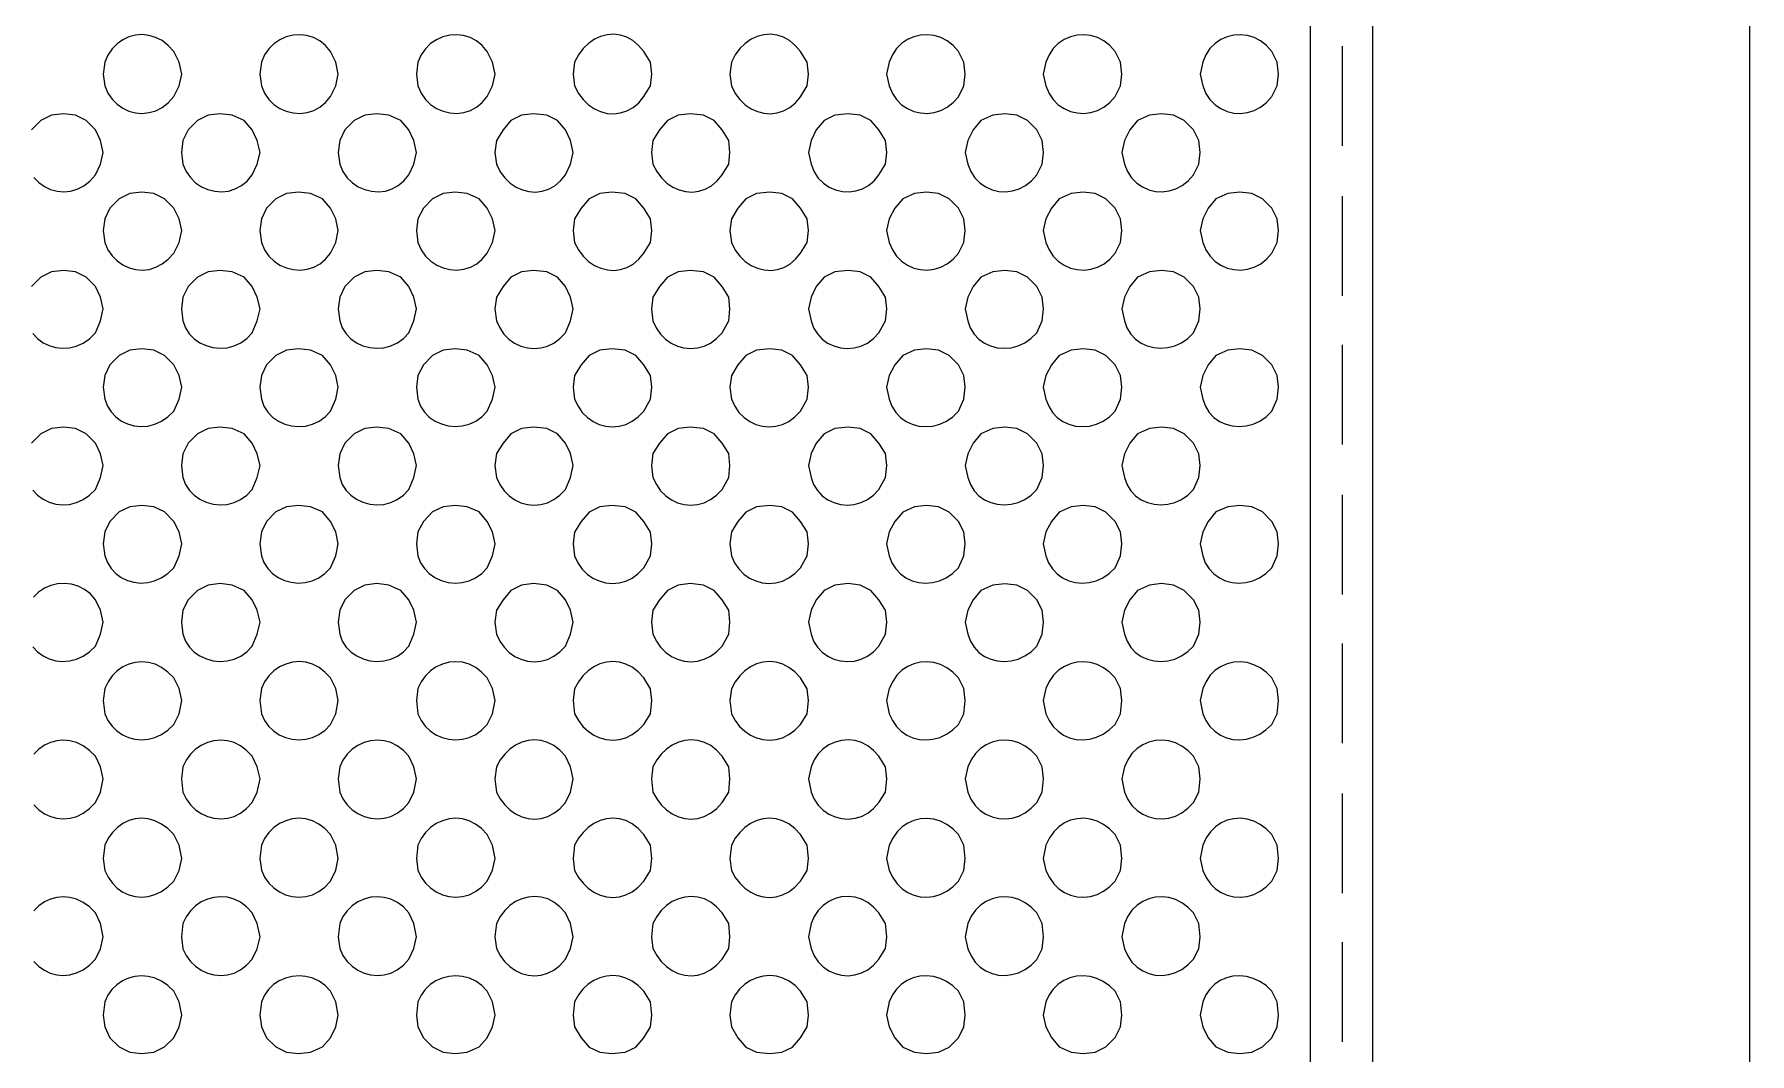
# Model space of a CAD drawing. Extents: x 0 to 248, y -13 to 228.
# Drawn here: x 105.48 to 138.75, y 89.84 to 109.62 of the extents above; entities that cross this region are included whole.
import ezdxf

# ---------------------------------------------------------------- set-up
doc = ezdxf.new("R2010")
doc.units = 0
doc.layers.add('GEOMETRY', color=7, linetype='Continuous')

msp = doc.modelspace()

# ---------------------------------------------------------------- linework, layer by layer
at = {"layer": 'GEOMETRY', "lineweight": 13}
for points in [[(138.747, 18.347), (138.747, 126.021)], [(131.433, 118.732), (131.433, 25.662)], [(130.223, 117.523), (130.223, 26.873)], [(130.841, 109.384), (130.841, 107.454)], [(105.465, 106.837), (105.562, 106.739), (105.672, 106.661), (105.791, 106.604), (105.917, 106.57), (106.048, 106.56), (106.179, 106.573), (106.309, 106.612), (106.434, 106.676), (106.552, 106.768), (106.659, 106.886), (106.762, 107.093), (106.814, 107.325), (106.814, 107.325), (106.762, 107.555), (106.659, 107.762), (106.478, 107.942), (106.273, 108.046), (106.041, 108.071), (105.808, 108.046), (105.603, 107.942), (105.422, 107.762)], [(130.841, 106.474), (130.841, 104.544)], [(105.446, 103.807), (105.537, 103.71), (105.644, 103.632), (105.761, 103.575), (105.888, 103.538), (106.02, 103.524), (106.155, 103.533), (106.29, 103.566), (106.421, 103.625), (106.545, 103.709), (106.659, 103.821), (106.762, 104.054), (106.814, 104.286), (106.814, 104.286), (106.762, 104.516), (106.659, 104.723), (106.478, 104.903), (106.273, 105.007), (106.041, 105.032), (105.808, 105.007), (105.603, 104.903), (105.422, 104.723)], [(130.841, 103.591), (130.841, 101.659)], [(105.447, 100.768), (105.539, 100.671), (105.646, 100.593), (105.764, 100.536), (105.891, 100.5), (106.023, 100.486), (106.158, 100.495), (106.292, 100.529), (106.422, 100.587), (106.546, 100.672), (106.659, 100.784), (106.762, 101.015), (106.814, 101.247), (106.814, 101.247), (106.762, 101.477), (106.659, 101.684), (106.478, 101.866), (106.273, 101.968), (106.041, 101.993), (105.808, 101.968), (105.603, 101.866), (105.422, 101.684)], [(130.841, 100.681), (130.841, 98.749)], [(105.447, 97.729), (105.539, 97.632), (105.646, 97.554), (105.764, 97.497), (105.891, 97.461), (106.023, 97.447), (106.158, 97.456), (106.292, 97.49), (106.422, 97.548), (106.546, 97.633), (106.659, 97.745), (106.762, 97.976), (106.814, 98.208), (106.814, 98.208), (106.762, 98.44), (106.659, 98.645), (106.563, 98.758), (106.451, 98.845), (106.328, 98.907), (106.197, 98.945), (106.062, 98.96), (105.927, 98.952), (105.795, 98.92), (105.671, 98.867), (105.558, 98.792), (105.459, 98.695)], [(130.841, 97.796), (130.841, 95.864)], [(105.468, 94.664), (105.564, 94.568), (105.671, 94.492), (105.787, 94.437), (105.911, 94.403), (106.038, 94.392), (106.168, 94.405), (106.297, 94.441), (106.424, 94.504), (106.545, 94.592), (106.659, 94.707), (106.762, 94.911), (106.814, 95.169), (106.814, 95.169), (106.762, 95.401), (106.659, 95.606), (106.544, 95.722), (106.421, 95.81), (106.295, 95.872), (106.166, 95.908), (106.036, 95.92), (105.909, 95.909), (105.787, 95.875), (105.671, 95.82), (105.565, 95.744), (105.469, 95.648)], [(130.841, 94.886), (130.841, 92.954)], [(105.468, 91.626), (105.564, 91.53), (105.67, 91.454), (105.786, 91.399), (105.909, 91.365), (106.036, 91.353), (106.165, 91.366), (106.294, 91.402), (106.421, 91.464), (106.544, 91.552), (106.659, 91.668), (106.762, 91.873), (106.814, 92.105), (106.814, 92.105), (106.762, 92.363), (106.659, 92.568), (106.544, 92.683), (106.421, 92.771), (106.295, 92.833), (106.166, 92.869), (106.036, 92.882), (105.909, 92.87), (105.787, 92.836), (105.671, 92.781), (105.565, 92.705), (105.469, 92.609)], [(130.841, 92.001), (130.841, 90.069)]]:
    msp.add_lwpolyline(points, dxfattribs=at)
for points in [[(108.334, 108.843), (108.282, 109.075), (108.179, 109.282), (108.072, 109.401), (107.954, 109.492), (107.829, 109.556), (107.699, 109.595), (107.568, 109.609), (107.438, 109.598), (107.311, 109.564), (107.192, 109.508), (107.082, 109.43), (106.985, 109.331), (106.903, 109.213), (106.84, 109.075), (106.814, 108.843), (106.84, 108.613), (106.903, 108.475), (106.984, 108.357), (107.081, 108.258), (107.192, 108.18), (107.311, 108.124), (107.438, 108.091), (107.569, 108.081), (107.701, 108.095), (107.831, 108.133), (107.956, 108.197), (108.073, 108.288), (108.179, 108.406), (108.282, 108.613), (108.334, 108.843)], [(111.372, 108.843), (111.321, 109.075), (111.218, 109.282), (111.123, 109.399), (111.014, 109.489), (110.892, 109.554), (110.762, 109.593), (110.629, 109.608), (110.494, 109.599), (110.362, 109.566), (110.238, 109.511), (110.123, 109.433), (110.023, 109.335), (109.94, 109.215), (109.879, 109.075), (109.852, 108.843), (109.879, 108.613), (109.94, 108.473), (110.022, 108.353), (110.123, 108.255), (110.238, 108.178), (110.363, 108.123), (110.495, 108.09), (110.63, 108.081), (110.765, 108.096), (110.894, 108.135), (111.015, 108.2), (111.125, 108.29), (111.218, 108.406), (111.321, 108.613), (111.372, 108.843)], [(114.411, 108.845), (114.36, 109.075), (114.257, 109.282), (114.162, 109.399), (114.052, 109.49), (113.931, 109.554), (113.801, 109.594), (113.668, 109.608), (113.533, 109.599), (113.402, 109.567), (113.277, 109.511), (113.162, 109.434), (113.062, 109.335), (112.979, 109.215), (112.917, 109.075), (112.891, 108.845), (112.917, 108.613), (112.979, 108.473), (113.062, 108.353), (113.163, 108.254), (113.278, 108.177), (113.403, 108.122), (113.535, 108.09), (113.67, 108.081), (113.804, 108.096), (113.933, 108.135), (114.054, 108.2), (114.163, 108.29), (114.257, 108.406), (114.36, 108.613), (114.411, 108.845)], [(117.45, 108.845), (117.425, 109.075), (117.296, 109.282), (117.197, 109.401), (117.087, 109.493), (116.969, 109.559), (116.844, 109.599), (116.715, 109.615), (116.587, 109.606), (116.46, 109.573), (116.338, 109.518), (116.224, 109.439), (116.121, 109.339), (116.03, 109.218), (115.956, 109.075), (115.93, 108.845), (115.956, 108.613), (116.03, 108.47), (116.12, 108.348), (116.224, 108.248), (116.338, 108.17), (116.46, 108.115), (116.587, 108.082), (116.716, 108.074), (116.844, 108.09), (116.97, 108.13), (117.088, 108.196), (117.198, 108.288), (117.296, 108.406), (117.425, 108.613), (117.45, 108.845)], [(120.489, 108.842), (120.463, 109.075), (120.335, 109.282), (120.236, 109.401), (120.126, 109.492), (120.008, 109.558), (119.883, 109.599), (119.754, 109.615), (119.626, 109.606), (119.499, 109.574), (119.377, 109.518), (119.263, 109.44), (119.16, 109.339), (119.069, 109.218), (118.995, 109.075), (118.968, 108.842), (118.995, 108.613), (119.069, 108.47), (119.159, 108.348), (119.263, 108.248), (119.377, 108.17), (119.5, 108.115), (119.627, 108.083), (119.756, 108.074), (119.884, 108.09), (120.009, 108.13), (120.128, 108.196), (120.237, 108.287), (120.335, 108.405), (120.463, 108.613), (120.489, 108.842)], [(123.528, 108.842), (123.502, 109.075), (123.399, 109.282), (123.298, 109.397), (123.183, 109.487), (123.059, 109.552), (122.928, 109.592), (122.795, 109.608), (122.662, 109.6), (122.533, 109.569), (122.41, 109.515), (122.298, 109.438), (122.2, 109.339), (122.119, 109.218), (122.059, 109.075), (122.007, 108.842), (122.059, 108.613), (122.119, 108.47), (122.199, 108.349), (122.297, 108.25), (122.41, 108.174), (122.532, 108.12), (122.662, 108.089), (122.795, 108.081), (122.929, 108.097), (123.06, 108.137), (123.184, 108.201), (123.298, 108.291), (123.399, 108.405), (123.502, 108.613), (123.528, 108.842)], [(126.566, 108.843), (126.541, 109.075), (126.437, 109.282), (126.336, 109.397), (126.221, 109.487), (126.097, 109.552), (125.967, 109.592), (125.833, 109.608), (125.7, 109.6), (125.571, 109.569), (125.449, 109.515), (125.337, 109.438), (125.239, 109.339), (125.158, 109.218), (125.098, 109.075), (125.046, 108.843), (125.098, 108.613), (125.158, 108.47), (125.238, 108.349), (125.336, 108.25), (125.448, 108.174), (125.571, 108.12), (125.7, 108.089), (125.834, 108.081), (125.968, 108.097), (126.098, 108.137), (126.222, 108.202), (126.336, 108.291), (126.437, 108.406), (126.541, 108.613), (126.566, 108.843)], [(129.605, 108.843), (129.58, 109.075), (129.476, 109.282), (129.374, 109.397), (129.26, 109.486), (129.135, 109.551), (129.005, 109.591), (128.872, 109.607), (128.739, 109.6), (128.61, 109.569), (128.488, 109.515), (128.376, 109.438), (128.278, 109.339), (128.198, 109.218), (128.137, 109.075), (128.085, 108.843), (128.137, 108.613), (128.197, 108.47), (128.278, 108.349), (128.376, 108.25), (128.487, 108.173), (128.61, 108.119), (128.739, 108.088), (128.872, 108.081), (129.006, 108.097), (129.136, 108.138), (129.261, 108.202), (129.375, 108.292), (129.476, 108.406), (129.58, 108.613), (129.605, 108.843)], [(109.853, 107.325), (109.801, 107.555), (109.699, 107.762), (109.543, 107.942), (109.312, 108.046), (109.08, 108.071), (108.848, 108.046), (108.642, 107.942), (108.461, 107.762), (108.359, 107.555), (108.333, 107.325), (108.359, 107.093), (108.42, 106.954), (108.503, 106.834), (108.603, 106.735), (108.718, 106.658), (108.843, 106.603), (108.974, 106.57), (109.109, 106.561), (109.243, 106.575), (109.373, 106.614), (109.495, 106.679), (109.605, 106.769), (109.699, 106.886), (109.801, 107.093), (109.853, 107.325)], [(112.891, 107.325), (112.839, 107.555), (112.738, 107.762), (112.582, 107.942), (112.35, 108.046), (112.119, 108.071), (111.886, 108.046), (111.681, 107.942), (111.5, 107.762), (111.398, 107.555), (111.371, 107.325), (111.398, 107.093), (111.46, 106.953), (111.544, 106.833), (111.645, 106.734), (111.76, 106.656), (111.885, 106.601), (112.017, 106.569), (112.151, 106.56), (112.285, 106.575), (112.414, 106.615), (112.535, 106.68), (112.645, 106.771), (112.738, 106.888), (112.839, 107.093), (112.891, 107.325)], [(115.93, 107.325), (115.878, 107.555), (115.776, 107.762), (115.621, 107.942), (115.415, 108.046), (115.158, 108.071), (114.925, 108.046), (114.72, 107.942), (114.566, 107.762), (114.437, 107.555), (114.41, 107.325), (114.437, 107.093), (114.512, 106.95), (114.603, 106.829), (114.707, 106.728), (114.821, 106.65), (114.943, 106.595), (115.07, 106.563), (115.198, 106.554), (115.326, 106.57), (115.451, 106.611), (115.569, 106.677), (115.679, 106.77), (115.776, 106.888), (115.878, 107.093), (115.93, 107.325)], [(118.968, 107.325), (118.944, 107.557), (118.815, 107.762), (118.659, 107.942), (118.453, 108.046), (118.197, 108.071), (117.964, 108.046), (117.758, 107.942), (117.603, 107.762), (117.475, 107.557), (117.449, 107.325), (117.475, 107.093), (117.55, 106.951), (117.641, 106.829), (117.745, 106.729), (117.859, 106.65), (117.981, 106.595), (118.108, 106.563), (118.237, 106.555), (118.365, 106.571), (118.49, 106.611), (118.608, 106.678), (118.718, 106.77), (118.815, 106.888), (118.944, 107.093), (118.968, 107.325)], [(122.008, 107.325), (121.984, 107.557), (121.854, 107.762), (121.7, 107.942), (121.493, 108.046), (121.261, 108.071), (121.004, 108.046), (120.798, 107.942), (120.643, 107.762), (120.54, 107.557), (120.489, 107.325), (120.54, 107.093), (120.6, 106.949), (120.682, 106.827), (120.782, 106.727), (120.895, 106.65), (121.018, 106.596), (121.148, 106.566), (121.281, 106.559), (121.412, 106.576), (121.539, 106.617), (121.657, 106.683), (121.763, 106.773), (121.854, 106.888), (121.984, 107.093), (122.008, 107.325)], [(125.047, 107.325), (125.023, 107.555), (124.918, 107.762), (124.738, 107.942), (124.532, 108.046), (124.3, 108.071), (124.068, 108.046), (123.837, 107.942), (123.683, 107.762), (123.579, 107.555), (123.528, 107.325), (123.579, 107.093), (123.639, 106.951), (123.72, 106.829), (123.818, 106.73), (123.93, 106.653), (124.052, 106.599), (124.181, 106.568), (124.314, 106.56), (124.447, 106.577), (124.577, 106.617), (124.702, 106.682), (124.816, 106.771), (124.918, 106.886), (125.023, 107.093), (125.047, 107.325)], [(128.086, 107.325), (128.06, 107.555), (127.957, 107.762), (127.777, 107.942), (127.571, 108.046), (127.339, 108.071), (127.107, 108.046), (126.875, 107.942), (126.722, 107.762), (126.618, 107.555), (126.566, 107.325), (126.618, 107.093), (126.678, 106.951), (126.759, 106.829), (126.857, 106.73), (126.969, 106.654), (127.091, 106.599), (127.22, 106.568), (127.353, 106.561), (127.486, 106.577), (127.617, 106.617), (127.741, 106.682), (127.855, 106.772), (127.957, 106.886), (128.06, 107.093), (128.086, 107.325)], [(108.334, 105.806), (108.282, 106.038), (108.179, 106.243), (107.999, 106.423), (107.792, 106.527), (107.561, 106.552), (107.329, 106.527), (107.123, 106.423), (106.943, 106.243), (106.84, 106.038), (106.814, 105.806), (106.84, 105.574), (106.903, 105.435), (106.986, 105.316), (107.084, 105.218), (107.194, 105.14), (107.314, 105.084), (107.441, 105.051), (107.572, 105.041), (107.703, 105.055), (107.833, 105.095), (107.957, 105.159), (108.073, 105.25), (108.179, 105.369), (108.282, 105.574), (108.334, 105.806)], [(111.372, 105.806), (111.321, 106.038), (111.218, 106.243), (111.062, 106.423), (110.832, 106.527), (110.6, 106.552), (110.368, 106.527), (110.162, 106.423), (109.982, 106.243), (109.879, 106.038), (109.852, 105.806), (109.879, 105.574), (109.941, 105.433), (110.024, 105.313), (110.125, 105.214), (110.24, 105.137), (110.366, 105.082), (110.498, 105.05), (110.633, 105.042), (110.767, 105.057), (110.896, 105.097), (111.017, 105.162), (111.125, 105.252), (111.218, 105.369), (111.321, 105.574), (111.372, 105.806)], [(114.411, 105.806), (114.36, 106.038), (114.257, 106.243), (114.101, 106.422), (113.87, 106.527), (113.639, 106.554), (113.407, 106.527), (113.201, 106.422), (113.021, 106.243), (112.917, 106.038), (112.891, 105.806), (112.917, 105.574), (112.979, 105.433), (113.063, 105.313), (113.164, 105.214), (113.28, 105.137), (113.405, 105.083), (113.537, 105.051), (113.672, 105.042), (113.806, 105.057), (113.935, 105.097), (114.056, 105.162), (114.164, 105.252), (114.257, 105.369), (114.36, 105.574), (114.411, 105.806)], [(117.45, 105.806), (117.425, 106.038), (117.296, 106.243), (117.14, 106.422), (116.934, 106.527), (116.678, 106.554), (116.446, 106.527), (116.24, 106.422), (116.085, 106.243), (115.956, 106.038), (115.93, 105.806), (115.956, 105.574), (116.031, 105.431), (116.122, 105.309), (116.226, 105.208), (116.34, 105.13), (116.463, 105.075), (116.59, 105.043), (116.718, 105.035), (116.847, 105.051), (116.971, 105.092), (117.09, 105.158), (117.199, 105.25), (117.296, 105.369), (117.425, 105.574), (117.45, 105.806)], [(120.489, 105.806), (120.463, 106.036), (120.335, 106.243), (120.179, 106.422), (119.973, 106.527), (119.743, 106.551), (119.485, 106.527), (119.279, 106.422), (119.124, 106.243), (118.995, 106.036), (118.968, 105.806), (118.995, 105.574), (119.07, 105.43), (119.161, 105.308), (119.265, 105.208), (119.38, 105.13), (119.502, 105.075), (119.629, 105.043), (119.758, 105.035), (119.887, 105.051), (120.011, 105.092), (120.129, 105.158), (120.238, 105.25), (120.335, 105.369), (120.463, 105.574), (120.489, 105.806)], [(123.528, 105.806), (123.502, 106.036), (123.399, 106.243), (123.218, 106.422), (123.012, 106.527), (122.781, 106.551), (122.549, 106.527), (122.318, 106.422), (122.163, 106.243), (122.059, 106.036), (122.007, 105.806), (122.059, 105.574), (122.119, 105.431), (122.2, 105.31), (122.298, 105.211), (122.411, 105.134), (122.533, 105.08), (122.663, 105.049), (122.796, 105.042), (122.93, 105.058), (123.061, 105.098), (123.184, 105.163), (123.298, 105.253), (123.399, 105.369), (123.502, 105.574), (123.528, 105.806)], [(126.566, 105.806), (126.541, 106.036), (126.437, 106.243), (126.257, 106.423), (126.051, 106.527), (125.82, 106.552), (125.587, 106.527), (125.356, 106.423), (125.202, 106.243), (125.098, 106.036), (125.046, 105.806), (125.098, 105.574), (125.158, 105.432), (125.239, 105.311), (125.337, 105.212), (125.449, 105.135), (125.572, 105.081), (125.702, 105.05), (125.836, 105.042), (125.969, 105.058), (126.1, 105.098), (126.224, 105.163), (126.337, 105.253), (126.437, 105.369), (126.541, 105.574), (126.566, 105.806)], [(129.605, 105.806), (129.58, 106.038), (129.476, 106.243), (129.295, 106.423), (129.089, 106.527), (128.859, 106.552), (128.626, 106.527), (128.394, 106.423), (128.241, 106.243), (128.137, 106.038), (128.085, 105.806), (128.137, 105.574), (128.198, 105.431), (128.279, 105.31), (128.377, 105.21), (128.489, 105.134), (128.612, 105.08), (128.741, 105.049), (128.874, 105.041), (129.008, 105.058), (129.138, 105.098), (129.262, 105.164), (129.376, 105.254), (129.476, 105.369), (129.58, 105.574), (129.605, 105.806)], [(109.853, 104.286), (109.801, 104.516), (109.699, 104.723), (109.543, 104.903), (109.312, 105.007), (109.08, 105.032), (108.848, 105.007), (108.642, 104.903), (108.461, 104.723), (108.359, 104.516), (108.333, 104.286), (108.359, 104.054), (108.409, 103.922), (108.482, 103.806), (108.576, 103.709), (108.687, 103.632), (108.81, 103.575), (108.941, 103.539), (109.078, 103.525), (109.216, 103.534), (109.351, 103.568), (109.479, 103.626), (109.596, 103.71), (109.699, 103.821), (109.801, 104.054), (109.853, 104.286)], [(112.891, 104.286), (112.839, 104.516), (112.738, 104.723), (112.582, 104.903), (112.35, 105.007), (112.119, 105.032), (111.886, 105.007), (111.681, 104.903), (111.5, 104.723), (111.398, 104.516), (111.371, 104.286), (111.398, 104.054), (111.448, 103.921), (111.522, 103.806), (111.616, 103.709), (111.726, 103.632), (111.849, 103.574), (111.981, 103.539), (112.117, 103.525), (112.255, 103.534), (112.389, 103.568), (112.518, 103.626), (112.635, 103.71), (112.738, 103.821), (112.839, 104.054), (112.891, 104.286)], [(115.93, 104.286), (115.878, 104.516), (115.776, 104.723), (115.621, 104.903), (115.415, 105.007), (115.158, 105.032), (114.925, 105.007), (114.72, 104.903), (114.566, 104.723), (114.437, 104.516), (114.41, 104.286), (114.437, 104.054), (114.502, 103.917), (114.584, 103.799), (114.682, 103.701), (114.792, 103.623), (114.912, 103.566), (115.039, 103.531), (115.169, 103.519), (115.3, 103.53), (115.43, 103.565), (115.554, 103.625), (115.67, 103.71), (115.776, 103.821), (115.878, 104.054), (115.93, 104.286)], [(118.968, 104.286), (118.944, 104.516), (118.815, 104.723), (118.659, 104.903), (118.453, 105.007), (118.197, 105.032), (117.964, 105.007), (117.758, 104.903), (117.603, 104.723), (117.475, 104.516), (117.449, 104.286), (117.475, 104.054), (117.54, 103.918), (117.623, 103.8), (117.72, 103.701), (117.83, 103.623), (117.949, 103.566), (118.075, 103.531), (118.205, 103.519), (118.336, 103.53), (118.466, 103.565), (118.59, 103.624), (118.708, 103.71), (118.815, 103.821), (118.944, 104.054), (118.968, 104.286)], [(122.008, 104.286), (121.984, 104.516), (121.854, 104.723), (121.7, 104.903), (121.493, 105.007), (121.261, 105.032), (121.004, 105.007), (120.798, 104.903), (120.643, 104.723), (120.54, 104.516), (120.489, 104.286), (120.54, 104.054), (120.59, 103.918), (120.663, 103.801), (120.755, 103.703), (120.862, 103.625), (120.982, 103.568), (121.11, 103.533), (121.243, 103.521), (121.377, 103.531), (121.509, 103.566), (121.635, 103.625), (121.751, 103.71), (121.854, 103.821), (121.984, 104.054), (122.008, 104.286)], [(125.047, 104.286), (125.023, 104.516), (124.918, 104.722), (124.738, 104.903), (124.532, 105.007), (124.3, 105.032), (124.068, 105.007), (123.837, 104.903), (123.683, 104.722), (123.579, 104.516), (123.528, 104.286), (123.579, 104.054), (123.63, 103.917), (123.704, 103.799), (123.796, 103.701), (123.904, 103.624), (124.023, 103.569), (124.151, 103.535), (124.285, 103.524), (124.42, 103.535), (124.555, 103.57), (124.685, 103.629), (124.807, 103.713), (124.918, 103.821), (125.023, 104.054), (125.047, 104.286)], [(128.086, 104.286), (128.06, 104.516), (127.957, 104.723), (127.777, 104.903), (127.571, 105.007), (127.339, 105.032), (127.107, 105.007), (126.875, 104.903), (126.722, 104.723), (126.618, 104.516), (126.566, 104.286), (126.618, 104.054), (126.669, 103.917), (126.742, 103.799), (126.835, 103.702), (126.942, 103.625), (127.062, 103.569), (127.19, 103.536), (127.324, 103.525), (127.46, 103.536), (127.594, 103.571), (127.724, 103.63), (127.846, 103.713), (127.957, 103.821), (128.06, 104.054), (128.086, 104.286)], [(108.334, 102.767), (108.282, 102.998), (108.179, 103.204), (107.999, 103.384), (107.792, 103.488), (107.561, 103.513), (107.329, 103.488), (107.123, 103.384), (106.943, 103.204), (106.84, 102.998), (106.814, 102.767), (106.84, 102.535), (106.893, 102.402), (106.967, 102.287), (107.059, 102.19), (107.166, 102.112), (107.284, 102.055), (107.411, 102.019), (107.543, 102.006), (107.678, 102.015), (107.812, 102.049), (107.942, 102.107), (108.066, 102.192), (108.179, 102.304), (108.282, 102.535), (108.334, 102.767)], [(111.372, 102.767), (111.321, 102.998), (111.218, 103.204), (111.062, 103.384), (110.832, 103.488), (110.6, 103.513), (110.368, 103.488), (110.162, 103.384), (109.982, 103.204), (109.879, 102.998), (109.852, 102.767), (109.879, 102.535), (109.929, 102.401), (110.003, 102.285), (110.098, 102.188), (110.209, 102.111), (110.332, 102.054), (110.464, 102.019), (110.6, 102.005), (110.737, 102.015), (110.872, 102.049), (110.999, 102.108), (111.116, 102.193), (111.218, 102.304), (111.321, 102.535), (111.372, 102.767)], [(114.411, 102.767), (114.36, 102.998), (114.257, 103.204), (114.101, 103.384), (113.87, 103.488), (113.639, 103.513), (113.407, 103.488), (113.201, 103.384), (113.021, 103.204), (112.917, 102.998), (112.891, 102.767), (112.917, 102.535), (112.967, 102.401), (113.042, 102.286), (113.137, 102.189), (113.248, 102.112), (113.371, 102.055), (113.503, 102.02), (113.639, 102.007), (113.777, 102.016), (113.911, 102.05), (114.038, 102.109), (114.155, 102.193), (114.257, 102.304), (114.36, 102.535), (114.411, 102.767)], [(117.45, 102.767), (117.425, 102.998), (117.296, 103.204), (117.14, 103.384), (116.934, 103.488), (116.678, 103.513), (116.446, 103.488), (116.24, 103.384), (116.085, 103.204), (115.956, 102.998), (115.93, 102.767), (115.956, 102.535), (116.021, 102.398), (116.104, 102.28), (116.202, 102.182), (116.312, 102.104), (116.432, 102.047), (116.558, 102.013), (116.688, 102), (116.819, 102.012), (116.948, 102.047), (117.072, 102.107), (117.189, 102.192), (117.296, 102.304), (117.425, 102.535), (117.45, 102.767)], [(120.489, 102.767), (120.463, 102.997), (120.335, 103.204), (120.179, 103.383), (119.973, 103.488), (119.743, 103.513), (119.485, 103.488), (119.279, 103.383), (119.124, 103.204), (118.995, 102.997), (118.968, 102.767), (118.995, 102.535), (119.06, 102.397), (119.143, 102.279), (119.242, 102.18), (119.352, 102.102), (119.472, 102.045), (119.599, 102.01), (119.729, 101.998), (119.86, 102.009), (119.989, 102.045), (120.113, 102.105), (120.229, 102.191), (120.335, 102.304), (120.463, 102.535), (120.489, 102.767)], [(123.528, 102.767), (123.502, 102.997), (123.399, 103.204), (123.218, 103.383), (123.012, 103.488), (122.781, 103.513), (122.549, 103.488), (122.318, 103.383), (122.163, 103.204), (122.059, 102.997), (122.007, 102.767), (122.059, 102.535), (122.111, 102.397), (122.185, 102.279), (122.277, 102.182), (122.385, 102.105), (122.505, 102.049), (122.633, 102.015), (122.767, 102.004), (122.902, 102.015), (123.037, 102.05), (123.167, 102.11), (123.289, 102.194), (123.399, 102.303), (123.502, 102.535), (123.528, 102.767)], [(126.566, 102.767), (126.541, 102.998), (126.437, 103.204), (126.257, 103.384), (126.051, 103.488), (125.82, 103.513), (125.587, 103.488), (125.356, 103.384), (125.202, 103.204), (125.098, 102.998), (125.046, 102.767), (125.098, 102.535), (125.15, 102.397), (125.223, 102.279), (125.316, 102.181), (125.423, 102.104), (125.543, 102.048), (125.672, 102.015), (125.805, 102.004), (125.941, 102.015), (126.075, 102.051), (126.205, 102.11), (126.327, 102.194), (126.437, 102.304), (126.541, 102.535), (126.566, 102.767)], [(129.605, 102.767), (129.58, 102.998), (129.476, 103.204), (129.295, 103.384), (129.089, 103.488), (128.859, 103.513), (128.626, 103.488), (128.394, 103.384), (128.241, 103.204), (128.137, 102.998), (128.085, 102.767), (128.137, 102.535), (128.189, 102.397), (128.263, 102.279), (128.355, 102.181), (128.463, 102.104), (128.583, 102.049), (128.711, 102.016), (128.845, 102.005), (128.981, 102.017), (129.115, 102.052), (129.245, 102.111), (129.366, 102.195), (129.476, 102.304), (129.58, 102.535), (129.605, 102.767)], [(109.853, 101.247), (109.801, 101.477), (109.699, 101.684), (109.543, 101.866), (109.312, 101.968), (109.08, 101.993), (108.848, 101.968), (108.642, 101.866), (108.461, 101.684), (108.359, 101.477), (108.333, 101.247), (108.359, 101.015), (108.41, 100.883), (108.484, 100.767), (108.578, 100.671), (108.688, 100.593), (108.811, 100.536), (108.942, 100.5), (109.078, 100.486), (109.215, 100.495), (109.349, 100.529), (109.477, 100.588), (109.595, 100.672), (109.699, 100.784), (109.801, 101.015), (109.853, 101.247)], [(112.891, 101.247), (112.839, 101.477), (112.738, 101.684), (112.582, 101.866), (112.35, 101.968), (112.119, 101.995), (111.886, 101.968), (111.681, 101.866), (111.5, 101.684), (111.398, 101.477), (111.371, 101.247), (111.398, 101.015), (111.449, 100.883), (111.523, 100.767), (111.617, 100.671), (111.727, 100.593), (111.85, 100.536), (111.981, 100.5), (112.116, 100.486), (112.253, 100.495), (112.388, 100.529), (112.516, 100.588), (112.634, 100.672), (112.738, 100.784), (112.839, 101.015), (112.891, 101.247)], [(115.93, 101.247), (115.878, 101.479), (115.776, 101.684), (115.621, 101.866), (115.415, 101.968), (115.158, 101.995), (114.925, 101.968), (114.72, 101.866), (114.566, 101.684), (114.437, 101.479), (114.41, 101.247), (114.437, 101.015), (114.503, 100.878), (114.586, 100.76), (114.684, 100.662), (114.794, 100.584), (114.914, 100.527), (115.04, 100.492), (115.169, 100.479), (115.3, 100.491), (115.429, 100.526), (115.553, 100.586), (115.67, 100.672), (115.776, 100.784), (115.878, 101.015), (115.93, 101.247)], [(118.968, 101.247), (118.944, 101.479), (118.815, 101.684), (118.659, 101.866), (118.453, 101.968), (118.197, 101.995), (117.964, 101.968), (117.758, 101.866), (117.603, 101.684), (117.475, 101.479), (117.449, 101.247), (117.475, 101.015), (117.541, 100.878), (117.624, 100.76), (117.722, 100.662), (117.832, 100.584), (117.951, 100.527), (118.078, 100.492), (118.207, 100.48), (118.338, 100.491), (118.467, 100.526), (118.592, 100.586), (118.709, 100.672), (118.815, 100.784), (118.944, 101.015), (118.968, 101.247)], [(122.008, 101.247), (121.984, 101.479), (121.854, 101.684), (121.7, 101.866), (121.493, 101.968), (121.261, 101.995), (121.004, 101.968), (120.798, 101.866), (120.643, 101.684), (120.54, 101.479), (120.489, 101.247), (120.54, 101.015), (120.591, 100.879), (120.664, 100.761), (120.757, 100.663), (120.865, 100.585), (120.985, 100.528), (121.113, 100.494), (121.246, 100.481), (121.38, 100.493), (121.511, 100.528), (121.636, 100.588), (121.752, 100.673), (121.854, 100.784), (121.984, 101.015), (122.008, 101.247)], [(125.047, 101.247), (125.023, 101.477), (124.918, 101.684), (124.738, 101.866), (124.532, 101.968), (124.3, 101.993), (124.068, 101.968), (123.837, 101.866), (123.683, 101.684), (123.579, 101.477), (123.528, 101.247), (123.579, 101.015), (123.631, 100.878), (123.705, 100.76), (123.798, 100.662), (123.906, 100.585), (124.025, 100.53), (124.154, 100.496), (124.287, 100.485), (124.423, 100.497), (124.557, 100.532), (124.686, 100.592), (124.808, 100.675), (124.918, 100.784), (125.023, 101.015), (125.047, 101.247)], [(128.086, 101.247), (128.06, 101.477), (127.957, 101.684), (127.777, 101.866), (127.571, 101.968), (127.339, 101.993), (127.107, 101.968), (126.875, 101.866), (126.722, 101.684), (126.618, 101.477), (126.566, 101.247), (126.618, 101.015), (126.67, 100.877), (126.744, 100.759), (126.837, 100.662), (126.945, 100.585), (127.065, 100.53), (127.193, 100.496), (127.327, 100.485), (127.462, 100.497), (127.596, 100.533), (127.726, 100.592), (127.847, 100.676), (127.957, 100.784), (128.06, 101.015), (128.086, 101.247)], [(108.334, 99.728), (108.282, 99.959), (108.179, 100.165), (107.999, 100.347), (107.792, 100.449), (107.561, 100.474), (107.329, 100.449), (107.123, 100.347), (106.943, 100.165), (106.84, 99.959), (106.814, 99.728), (106.84, 99.496), (106.892, 99.364), (106.965, 99.25), (107.056, 99.153), (107.162, 99.076), (107.28, 99.018), (107.406, 98.982), (107.539, 98.968), (107.674, 98.977), (107.808, 99.01), (107.939, 99.068), (108.064, 99.152), (108.179, 99.263), (108.282, 99.496), (108.334, 99.728)], [(111.372, 99.728), (111.321, 99.959), (111.218, 100.165), (111.062, 100.347), (110.832, 100.449), (110.6, 100.474), (110.368, 100.449), (110.162, 100.347), (109.982, 100.165), (109.879, 99.959), (109.852, 99.728), (109.879, 99.496), (109.928, 99.364), (110.002, 99.249), (110.095, 99.153), (110.205, 99.075), (110.327, 99.018), (110.458, 98.982), (110.594, 98.968), (110.732, 98.977), (110.867, 99.01), (110.995, 99.068), (111.113, 99.152), (111.218, 99.263), (111.321, 99.496), (111.372, 99.728)], [(114.411, 99.728), (114.36, 99.959), (114.257, 100.165), (114.101, 100.347), (113.87, 100.449), (113.639, 100.474), (113.407, 100.449), (113.201, 100.347), (113.021, 100.165), (112.917, 99.959), (112.891, 99.728), (112.917, 99.496), (112.968, 99.363), (113.042, 99.248), (113.137, 99.151), (113.247, 99.074), (113.369, 99.017), (113.501, 98.981), (113.636, 98.968), (113.773, 98.977), (113.908, 99.011), (114.035, 99.069), (114.153, 99.154), (114.257, 99.265), (114.36, 99.496), (114.411, 99.728)], [(117.45, 99.728), (117.425, 99.957), (117.296, 100.165), (117.14, 100.345), (116.934, 100.449), (116.678, 100.474), (116.446, 100.449), (116.24, 100.345), (116.085, 100.165), (115.956, 99.957), (115.93, 99.728), (115.956, 99.496), (116.02, 99.359), (116.103, 99.24), (116.201, 99.142), (116.311, 99.064), (116.431, 99.008), (116.557, 98.973), (116.688, 98.961), (116.819, 98.972), (116.948, 99.007), (117.073, 99.066), (117.19, 99.152), (117.296, 99.263), (117.425, 99.496), (117.45, 99.728)], [(120.489, 99.728), (120.463, 99.959), (120.335, 100.165), (120.179, 100.345), (119.973, 100.449), (119.743, 100.474), (119.485, 100.449), (119.279, 100.345), (119.124, 100.165), (118.995, 99.959), (118.968, 99.728), (118.995, 99.496), (119.059, 99.359), (119.142, 99.242), (119.239, 99.143), (119.349, 99.066), (119.469, 99.009), (119.595, 98.974), (119.725, 98.961), (119.857, 98.972), (119.986, 99.007), (120.111, 99.067), (120.228, 99.152), (120.335, 99.263), (120.463, 99.496), (120.489, 99.728)], [(123.528, 99.728), (123.502, 99.959), (123.399, 100.165), (123.218, 100.344), (123.012, 100.449), (122.781, 100.474), (122.549, 100.449), (122.318, 100.344), (122.163, 100.165), (122.059, 99.959), (122.007, 99.728), (122.059, 99.496), (122.11, 99.359), (122.183, 99.242), (122.275, 99.145), (122.382, 99.068), (122.501, 99.013), (122.629, 98.979), (122.763, 98.967), (122.899, 98.978), (123.034, 99.013), (123.164, 99.071), (123.287, 99.155), (123.399, 99.263), (123.502, 99.496), (123.528, 99.728)], [(126.566, 99.728), (126.541, 99.96), (126.437, 100.165), (126.257, 100.345), (126.051, 100.449), (125.82, 100.474), (125.587, 100.449), (125.356, 100.345), (125.202, 100.165), (125.098, 99.96), (125.046, 99.728), (125.098, 99.496), (125.149, 99.359), (125.222, 99.242), (125.314, 99.145), (125.421, 99.068), (125.541, 99.012), (125.669, 98.978), (125.802, 98.967), (125.938, 98.978), (126.073, 99.013), (126.203, 99.071), (126.326, 99.155), (126.437, 99.263), (126.541, 99.496), (126.566, 99.728)], [(129.605, 99.728), (129.58, 99.959), (129.476, 100.165), (129.295, 100.347), (129.089, 100.449), (128.859, 100.474), (128.626, 100.449), (128.394, 100.347), (128.241, 100.165), (128.137, 99.959), (128.085, 99.728), (128.137, 99.496), (128.188, 99.359), (128.261, 99.242), (128.353, 99.144), (128.46, 99.068), (128.579, 99.012), (128.707, 98.978), (128.84, 98.967), (128.976, 98.978), (129.111, 99.013), (129.241, 99.072), (129.364, 99.155), (129.476, 99.263), (129.58, 99.496), (129.605, 99.728)], [(109.853, 98.208), (109.801, 98.44), (109.699, 98.645), (109.543, 98.825), (109.312, 98.929), (109.08, 98.957), (108.848, 98.929), (108.642, 98.825), (108.461, 98.645), (108.359, 98.44), (108.333, 98.208), (108.359, 97.976), (108.41, 97.843), (108.484, 97.727), (108.578, 97.63), (108.689, 97.553), (108.812, 97.496), (108.944, 97.46), (109.081, 97.447), (109.218, 97.456), (109.352, 97.49), (109.48, 97.549), (109.597, 97.634), (109.699, 97.745), (109.801, 97.976), (109.853, 98.208)], [(112.891, 98.208), (112.839, 98.44), (112.738, 98.645), (112.582, 98.825), (112.35, 98.929), (112.119, 98.957), (111.886, 98.929), (111.681, 98.825), (111.5, 98.645), (111.398, 98.44), (111.371, 98.208), (111.398, 97.976), (111.449, 97.843), (111.523, 97.727), (111.618, 97.63), (111.729, 97.553), (111.852, 97.496), (111.984, 97.46), (112.12, 97.447), (112.257, 97.457), (112.392, 97.491), (112.519, 97.549), (112.636, 97.634), (112.738, 97.745), (112.839, 97.976), (112.891, 98.208)], [(115.93, 98.208), (115.878, 98.44), (115.776, 98.645), (115.621, 98.825), (115.415, 98.929), (115.158, 98.957), (114.925, 98.929), (114.72, 98.825), (114.566, 98.645), (114.437, 98.44), (114.41, 98.208), (114.437, 97.976), (114.503, 97.839), (114.586, 97.721), (114.684, 97.623), (114.794, 97.545), (114.913, 97.488), (115.039, 97.453), (115.169, 97.44), (115.3, 97.452), (115.428, 97.487), (115.553, 97.547), (115.67, 97.633), (115.776, 97.745), (115.878, 97.976), (115.93, 98.208)], [(118.968, 98.208), (118.944, 98.44), (118.815, 98.645), (118.659, 98.825), (118.453, 98.929), (118.197, 98.957), (117.964, 98.929), (117.758, 98.825), (117.603, 98.645), (117.475, 98.44), (117.449, 98.208), (117.475, 97.976), (117.541, 97.839), (117.624, 97.721), (117.722, 97.623), (117.832, 97.545), (117.952, 97.488), (118.079, 97.454), (118.209, 97.441), (118.34, 97.453), (118.469, 97.488), (118.593, 97.548), (118.709, 97.634), (118.815, 97.745), (118.944, 97.976), (118.968, 98.208)], [(122.008, 98.208), (121.984, 98.44), (121.854, 98.645), (121.7, 98.825), (121.493, 98.929), (121.261, 98.957), (121.004, 98.929), (120.798, 98.825), (120.643, 98.645), (120.54, 98.44), (120.489, 98.208), (120.54, 97.978), (120.59, 97.841), (120.663, 97.723), (120.756, 97.625), (120.864, 97.547), (120.985, 97.49), (121.113, 97.456), (121.247, 97.443), (121.381, 97.455), (121.512, 97.49), (121.637, 97.549), (121.752, 97.634), (121.854, 97.745), (121.984, 97.978), (122.008, 98.208)], [(125.047, 98.208), (125.023, 98.44), (124.918, 98.645), (124.738, 98.825), (124.532, 98.929), (124.3, 98.954), (124.068, 98.929), (123.837, 98.825), (123.683, 98.645), (123.579, 98.44), (123.528, 98.208), (123.579, 97.976), (123.631, 97.839), (123.705, 97.721), (123.798, 97.623), (123.906, 97.546), (124.025, 97.491), (124.154, 97.457), (124.287, 97.446), (124.423, 97.458), (124.557, 97.493), (124.686, 97.553), (124.808, 97.636), (124.918, 97.745), (125.023, 97.976), (125.047, 98.208)], [(128.086, 98.208), (128.06, 98.44), (127.957, 98.645), (127.777, 98.825), (127.571, 98.929), (127.339, 98.957), (127.107, 98.929), (126.875, 98.825), (126.722, 98.645), (126.618, 98.44), (126.566, 98.208), (126.618, 97.976), (126.67, 97.838), (126.744, 97.72), (126.837, 97.623), (126.945, 97.546), (127.065, 97.491), (127.193, 97.457), (127.327, 97.446), (127.462, 97.458), (127.596, 97.494), (127.726, 97.553), (127.847, 97.637), (127.957, 97.745), (128.06, 97.976), (128.086, 98.208)], [(108.334, 96.689), (108.282, 96.921), (108.179, 97.126), (108.065, 97.241), (107.944, 97.329), (107.817, 97.391), (107.688, 97.428), (107.559, 97.44), (107.431, 97.429), (107.308, 97.396), (107.192, 97.341), (107.084, 97.264), (106.988, 97.169), (106.906, 97.054), (106.84, 96.921), (106.814, 96.689), (106.84, 96.431), (106.903, 96.302), (106.983, 96.191), (107.078, 96.098), (107.185, 96.024), (107.302, 95.971), (107.426, 95.937), (107.554, 95.926), (107.684, 95.937), (107.815, 95.972), (107.942, 96.031), (108.064, 96.115), (108.179, 96.226), (108.282, 96.431), (108.334, 96.689)], [(111.372, 96.689), (111.321, 96.92), (111.218, 97.126), (111.113, 97.242), (110.998, 97.331), (110.873, 97.394), (110.744, 97.431), (110.612, 97.443), (110.481, 97.431), (110.353, 97.397), (110.233, 97.341), (110.122, 97.264), (110.024, 97.168), (109.942, 97.053), (109.879, 96.92), (109.852, 96.689), (109.879, 96.431), (109.939, 96.303), (110.019, 96.192), (110.116, 96.099), (110.226, 96.025), (110.348, 95.971), (110.476, 95.938), (110.608, 95.926), (110.742, 95.938), (110.872, 95.972), (110.997, 96.031), (111.114, 96.115), (111.218, 96.226), (111.321, 96.431), (111.372, 96.689)], [(114.411, 96.689), (114.36, 96.92), (114.257, 97.126), (114.152, 97.242), (114.036, 97.331), (113.912, 97.393), (113.783, 97.43), (113.651, 97.442), (113.52, 97.431), (113.393, 97.397), (113.272, 97.341), (113.161, 97.264), (113.063, 97.168), (112.981, 97.053), (112.917, 96.92), (112.891, 96.689), (112.917, 96.431), (112.977, 96.302), (113.058, 96.191), (113.155, 96.098), (113.266, 96.024), (113.387, 95.971), (113.515, 95.937), (113.647, 95.926), (113.781, 95.937), (113.911, 95.972), (114.036, 96.031), (114.152, 96.115), (114.257, 96.226), (114.36, 96.431), (114.411, 96.689)], [(117.45, 96.689), (117.425, 96.918), (117.296, 97.126), (117.189, 97.243), (117.073, 97.333), (116.951, 97.396), (116.825, 97.433), (116.698, 97.445), (116.571, 97.434), (116.447, 97.399), (116.328, 97.343), (116.218, 97.266), (116.117, 97.168), (116.029, 97.052), (115.956, 96.918), (115.93, 96.689), (115.956, 96.431), (116.029, 96.299), (116.117, 96.186), (116.217, 96.092), (116.328, 96.017), (116.445, 95.963), (116.569, 95.931), (116.695, 95.92), (116.823, 95.932), (116.949, 95.968), (117.071, 96.028), (117.188, 96.113), (117.296, 96.224), (117.425, 96.431), (117.45, 96.689)], [(120.489, 96.689), (120.463, 96.918), (120.335, 97.126), (120.228, 97.243), (120.112, 97.332), (119.991, 97.395), (119.865, 97.433), (119.737, 97.445), (119.61, 97.434), (119.486, 97.4), (119.368, 97.343), (119.257, 97.266), (119.157, 97.169), (119.068, 97.052), (118.995, 96.918), (118.968, 96.689), (118.995, 96.431), (119.068, 96.299), (119.156, 96.186), (119.256, 96.092), (119.366, 96.017), (119.484, 95.964), (119.608, 95.931), (119.735, 95.92), (119.862, 95.932), (119.988, 95.968), (120.111, 96.028), (120.227, 96.113), (120.335, 96.224), (120.463, 96.431), (120.489, 96.689)], [(123.528, 96.689), (123.502, 96.92), (123.399, 97.126), (123.293, 97.236), (123.177, 97.322), (123.052, 97.385), (122.923, 97.424), (122.792, 97.439), (122.662, 97.432), (122.535, 97.402), (122.415, 97.35), (122.304, 97.275), (122.206, 97.178), (122.124, 97.06), (122.059, 96.92), (122.007, 96.689), (122.059, 96.431), (122.119, 96.299), (122.197, 96.186), (122.292, 96.092), (122.4, 96.019), (122.518, 95.967), (122.644, 95.935), (122.774, 95.926), (122.906, 95.939), (123.038, 95.974), (123.166, 96.033), (123.287, 96.116), (123.399, 96.224), (123.502, 96.431), (123.528, 96.689)], [(126.566, 96.689), (126.541, 96.921), (126.437, 97.126), (126.332, 97.236), (126.215, 97.322), (126.091, 97.385), (125.962, 97.424), (125.831, 97.439), (125.7, 97.432), (125.574, 97.402), (125.454, 97.35), (125.343, 97.275), (125.245, 97.179), (125.162, 97.061), (125.098, 96.921), (125.046, 96.689), (125.098, 96.431), (125.158, 96.298), (125.237, 96.185), (125.331, 96.092), (125.439, 96.019), (125.557, 95.966), (125.682, 95.935), (125.813, 95.926), (125.945, 95.939), (126.076, 95.975), (126.204, 96.034), (126.325, 96.117), (126.437, 96.224), (126.541, 96.431), (126.566, 96.689)], [(129.605, 96.689), (129.58, 96.921), (129.476, 97.126), (129.37, 97.236), (129.254, 97.322), (129.13, 97.384), (129.001, 97.424), (128.869, 97.44), (128.739, 97.433), (128.613, 97.403), (128.493, 97.351), (128.382, 97.276), (128.284, 97.179), (128.202, 97.061), (128.137, 96.921), (128.085, 96.689), (128.137, 96.431), (128.198, 96.298), (128.277, 96.184), (128.372, 96.091), (128.48, 96.018), (128.598, 95.965), (128.724, 95.934), (128.854, 95.925), (128.986, 95.939), (129.117, 95.975), (129.244, 96.035), (129.365, 96.118), (129.476, 96.226), (129.58, 96.431), (129.605, 96.689)], [(109.853, 95.169), (109.801, 95.401), (109.699, 95.606), (109.593, 95.722), (109.477, 95.81), (109.352, 95.872), (109.222, 95.909), (109.09, 95.92), (108.959, 95.909), (108.832, 95.874), (108.712, 95.819), (108.602, 95.743), (108.504, 95.647), (108.422, 95.533), (108.359, 95.401), (108.333, 95.169), (108.359, 94.911), (108.422, 94.78), (108.504, 94.666), (108.602, 94.57), (108.713, 94.494), (108.833, 94.438), (108.96, 94.404), (109.091, 94.392), (109.223, 94.404), (109.353, 94.441), (109.477, 94.503), (109.594, 94.591), (109.699, 94.707), (109.801, 94.911), (109.853, 95.169)], [(112.891, 95.169), (112.839, 95.401), (112.738, 95.606), (112.633, 95.722), (112.516, 95.81), (112.391, 95.872), (112.261, 95.909), (112.129, 95.92), (111.999, 95.909), (111.871, 95.874), (111.751, 95.819), (111.641, 95.743), (111.543, 95.647), (111.461, 95.533), (111.398, 95.401), (111.371, 95.169), (111.398, 94.911), (111.461, 94.78), (111.543, 94.666), (111.641, 94.57), (111.751, 94.494), (111.872, 94.438), (111.999, 94.404), (112.13, 94.393), (112.262, 94.405), (112.392, 94.441), (112.516, 94.503), (112.633, 94.591), (112.738, 94.707), (112.839, 94.911), (112.891, 95.169)], [(115.93, 95.169), (115.878, 95.401), (115.776, 95.606), (115.669, 95.724), (115.554, 95.813), (115.432, 95.876), (115.306, 95.913), (115.179, 95.926), (115.052, 95.914), (114.929, 95.88), (114.81, 95.824), (114.7, 95.747), (114.599, 95.65), (114.511, 95.535), (114.437, 95.401), (114.41, 95.169), (114.437, 94.911), (114.511, 94.778), (114.599, 94.663), (114.7, 94.566), (114.811, 94.489), (114.929, 94.433), (115.053, 94.399), (115.18, 94.387), (115.307, 94.399), (115.433, 94.437), (115.554, 94.5), (115.67, 94.589), (115.776, 94.707), (115.878, 94.911), (115.93, 95.169)], [(118.968, 95.169), (118.944, 95.401), (118.815, 95.606), (118.71, 95.723), (118.594, 95.813), (118.473, 95.876), (118.346, 95.913), (118.218, 95.926), (118.091, 95.914), (117.967, 95.88), (117.848, 95.824), (117.737, 95.748), (117.636, 95.651), (117.548, 95.535), (117.475, 95.401), (117.449, 95.169), (117.475, 94.911), (117.549, 94.778), (117.637, 94.662), (117.738, 94.566), (117.849, 94.489), (117.967, 94.433), (118.091, 94.399), (118.218, 94.388), (118.346, 94.4), (118.471, 94.437), (118.593, 94.5), (118.709, 94.59), (118.815, 94.707), (118.944, 94.911), (118.968, 95.169)], [(122.008, 95.169), (121.984, 95.401), (121.854, 95.608), (121.754, 95.722), (121.642, 95.809), (121.521, 95.872), (121.394, 95.91), (121.263, 95.924), (121.133, 95.914), (121.006, 95.882), (120.886, 95.828), (120.776, 95.752), (120.68, 95.655), (120.6, 95.538), (120.54, 95.401), (120.489, 95.169), (120.54, 94.911), (120.601, 94.774), (120.682, 94.657), (120.778, 94.56), (120.888, 94.485), (121.008, 94.43), (121.134, 94.398), (121.264, 94.389), (121.394, 94.403), (121.521, 94.441), (121.642, 94.505), (121.754, 94.593), (121.854, 94.707), (121.984, 94.911), (122.008, 95.169)], [(125.047, 95.169), (125.023, 95.401), (124.918, 95.606), (124.81, 95.716), (124.693, 95.802), (124.569, 95.865), (124.44, 95.904), (124.31, 95.92), (124.18, 95.913), (124.055, 95.883), (123.936, 95.831), (123.826, 95.756), (123.728, 95.66), (123.644, 95.541), (123.579, 95.401), (123.528, 95.169), (123.579, 94.911), (123.643, 94.772), (123.726, 94.653), (123.824, 94.557), (123.934, 94.483), (124.054, 94.43), (124.181, 94.4), (124.311, 94.393), (124.442, 94.409), (124.571, 94.448), (124.695, 94.511), (124.812, 94.597), (124.918, 94.707), (125.023, 94.911), (125.047, 95.169)], [(128.086, 95.169), (128.06, 95.401), (127.957, 95.606), (127.849, 95.716), (127.732, 95.802), (127.608, 95.865), (127.479, 95.904), (127.348, 95.92), (127.219, 95.913), (127.093, 95.883), (126.974, 95.831), (126.864, 95.756), (126.766, 95.66), (126.683, 95.541), (126.618, 95.401), (126.566, 95.169), (126.618, 94.911), (126.683, 94.771), (126.766, 94.653), (126.864, 94.557), (126.974, 94.482), (127.094, 94.43), (127.22, 94.4), (127.349, 94.393), (127.48, 94.409), (127.609, 94.448), (127.733, 94.511), (127.85, 94.597), (127.957, 94.707), (128.06, 94.911), (128.086, 95.169)], [(108.334, 93.623), (108.282, 93.882), (108.179, 94.087), (108.063, 94.203), (107.94, 94.292), (107.814, 94.354), (107.685, 94.391), (107.557, 94.404), (107.43, 94.392), (107.309, 94.359), (107.193, 94.303), (107.086, 94.227), (106.99, 94.13), (106.907, 94.015), (106.84, 93.882), (106.814, 93.623), (106.84, 93.392), (106.907, 93.26), (106.99, 93.145), (107.085, 93.049), (107.192, 92.973), (107.308, 92.918), (107.43, 92.884), (107.557, 92.873), (107.686, 92.885), (107.814, 92.922), (107.941, 92.983), (108.063, 93.071), (108.179, 93.186), (108.282, 93.392), (108.334, 93.623)], [(111.372, 93.623), (111.321, 93.882), (111.218, 94.086), (111.112, 94.203), (110.995, 94.292), (110.87, 94.355), (110.741, 94.391), (110.609, 94.403), (110.479, 94.392), (110.352, 94.357), (110.232, 94.301), (110.122, 94.225), (110.025, 94.129), (109.942, 94.014), (109.879, 93.882), (109.852, 93.623), (109.879, 93.394), (109.941, 93.262), (110.023, 93.148), (110.12, 93.052), (110.23, 92.975), (110.35, 92.919), (110.477, 92.885), (110.608, 92.872), (110.74, 92.884), (110.87, 92.92), (110.995, 92.982), (111.112, 93.07), (111.218, 93.186), (111.321, 93.394), (111.372, 93.623)], [(114.411, 93.623), (114.36, 93.882), (114.257, 94.086), (114.151, 94.203), (114.034, 94.292), (113.909, 94.355), (113.78, 94.391), (113.649, 94.403), (113.519, 94.392), (113.392, 94.357), (113.272, 94.301), (113.162, 94.225), (113.064, 94.129), (112.981, 94.014), (112.917, 93.882), (112.891, 93.623), (112.917, 93.394), (112.98, 93.262), (113.062, 93.148), (113.159, 93.052), (113.27, 92.975), (113.39, 92.919), (113.517, 92.885), (113.648, 92.873), (113.779, 92.884), (113.909, 92.92), (114.034, 92.982), (114.151, 93.07), (114.257, 93.186), (114.36, 93.394), (114.411, 93.623)], [(117.45, 93.623), (117.425, 93.881), (117.296, 94.086), (117.188, 94.204), (117.072, 94.294), (116.95, 94.358), (116.825, 94.395), (116.698, 94.407), (116.571, 94.396), (116.448, 94.362), (116.33, 94.305), (116.219, 94.228), (116.119, 94.131), (116.03, 94.015), (115.956, 93.881), (115.93, 93.623), (115.956, 93.392), (116.03, 93.258), (116.119, 93.142), (116.22, 93.045), (116.33, 92.968), (116.448, 92.912), (116.571, 92.878), (116.697, 92.866), (116.824, 92.878), (116.95, 92.916), (117.072, 92.979), (117.188, 93.069), (117.296, 93.186), (117.425, 93.392), (117.45, 93.623)], [(120.489, 93.623), (120.463, 93.881), (120.335, 94.086), (120.228, 94.204), (120.112, 94.294), (119.99, 94.357), (119.865, 94.394), (119.737, 94.407), (119.611, 94.396), (119.487, 94.361), (119.369, 94.305), (119.259, 94.228), (119.158, 94.131), (119.069, 94.015), (118.995, 93.881), (118.968, 93.623), (118.995, 93.392), (119.07, 93.258), (119.159, 93.142), (119.259, 93.045), (119.37, 92.968), (119.488, 92.912), (119.611, 92.878), (119.737, 92.866), (119.864, 92.879), (119.989, 92.916), (120.111, 92.979), (120.227, 93.069), (120.335, 93.186), (120.463, 93.392), (120.489, 93.623)], [(123.528, 93.623), (123.502, 93.881), (123.399, 94.086), (123.291, 94.197), (123.173, 94.283), (123.049, 94.346), (122.92, 94.385), (122.79, 94.401), (122.661, 94.394), (122.535, 94.364), (122.417, 94.312), (122.307, 94.237), (122.209, 94.14), (122.125, 94.021), (122.059, 93.881), (122.007, 93.623), (122.059, 93.392), (122.126, 93.252), (122.21, 93.133), (122.308, 93.036), (122.417, 92.962), (122.536, 92.909), (122.66, 92.879), (122.789, 92.872), (122.919, 92.888), (123.047, 92.927), (123.172, 92.989), (123.29, 93.076), (123.399, 93.186), (123.502, 93.392), (123.528, 93.623)], [(126.566, 93.623), (126.541, 93.882), (126.437, 94.087), (126.33, 94.198), (126.213, 94.285), (126.089, 94.347), (125.96, 94.387), (125.83, 94.403), (125.7, 94.395), (125.575, 94.365), (125.456, 94.313), (125.346, 94.238), (125.248, 94.141), (125.164, 94.023), (125.098, 93.882), (125.046, 93.623), (125.098, 93.392), (125.164, 93.252), (125.248, 93.133), (125.346, 93.037), (125.455, 92.962), (125.575, 92.91), (125.7, 92.88), (125.829, 92.873), (125.96, 92.889), (126.088, 92.928), (126.213, 92.99), (126.33, 93.076), (126.437, 93.186), (126.541, 93.392), (126.566, 93.623)], [(129.605, 93.623), (129.58, 93.882), (129.476, 94.087), (129.368, 94.198), (129.251, 94.285), (129.127, 94.347), (128.998, 94.387), (128.868, 94.403), (128.739, 94.396), (128.614, 94.366), (128.495, 94.313), (128.385, 94.239), (128.287, 94.142), (128.204, 94.023), (128.137, 93.882), (128.085, 93.623), (128.137, 93.392), (128.203, 93.252), (128.287, 93.133), (128.385, 93.036), (128.495, 92.962), (128.613, 92.91), (128.739, 92.88), (128.868, 92.873), (128.998, 92.889), (129.127, 92.928), (129.251, 92.99), (129.368, 93.076), (129.476, 93.186), (129.58, 93.392), (129.605, 93.623)], [(109.853, 92.105), (109.801, 92.363), (109.699, 92.568), (109.593, 92.684), (109.476, 92.773), (109.351, 92.834), (109.221, 92.871), (109.089, 92.882), (108.959, 92.87), (108.832, 92.836), (108.712, 92.78), (108.602, 92.704), (108.505, 92.608), (108.423, 92.494), (108.359, 92.363), (108.333, 92.105), (108.359, 91.873), (108.422, 91.741), (108.503, 91.627), (108.601, 91.532), (108.711, 91.455), (108.832, 91.4), (108.959, 91.365), (109.09, 91.353), (109.222, 91.365), (109.352, 91.401), (109.477, 91.463), (109.593, 91.552), (109.699, 91.668), (109.801, 91.873), (109.853, 92.105)], [(112.891, 92.105), (112.839, 92.363), (112.738, 92.568), (112.633, 92.683), (112.517, 92.772), (112.393, 92.834), (112.263, 92.87), (112.131, 92.882), (112, 92.871), (111.872, 92.837), (111.752, 92.781), (111.641, 92.705), (111.543, 92.609), (111.461, 92.495), (111.398, 92.363), (111.371, 92.105), (111.398, 91.875), (111.461, 91.743), (111.542, 91.628), (111.64, 91.532), (111.75, 91.456), (111.87, 91.4), (111.997, 91.365), (112.129, 91.354), (112.261, 91.365), (112.391, 91.401), (112.516, 91.463), (112.633, 91.552), (112.738, 91.668), (112.839, 91.875), (112.891, 92.105)], [(115.93, 92.105), (115.878, 92.363), (115.776, 92.568), (115.67, 92.685), (115.554, 92.775), (115.433, 92.838), (115.307, 92.875), (115.179, 92.888), (115.052, 92.876), (114.929, 92.842), (114.81, 92.786), (114.7, 92.709), (114.599, 92.612), (114.511, 92.496), (114.437, 92.363), (114.41, 92.105), (114.437, 91.875), (114.51, 91.741), (114.598, 91.625), (114.699, 91.528), (114.809, 91.451), (114.927, 91.394), (115.051, 91.36), (115.178, 91.348), (115.306, 91.36), (115.432, 91.398), (115.554, 91.46), (115.669, 91.55), (115.776, 91.668), (115.878, 91.875), (115.93, 92.105)], [(118.968, 92.105), (118.944, 92.363), (118.815, 92.568), (118.709, 92.685), (118.594, 92.775), (118.472, 92.838), (118.346, 92.875), (118.218, 92.887), (118.091, 92.876), (117.967, 92.842), (117.848, 92.786), (117.738, 92.709), (117.637, 92.612), (117.549, 92.496), (117.475, 92.363), (117.449, 92.105), (117.475, 91.875), (117.548, 91.741), (117.636, 91.625), (117.737, 91.528), (117.847, 91.451), (117.966, 91.394), (118.09, 91.36), (118.217, 91.349), (118.345, 91.361), (118.471, 91.398), (118.593, 91.461), (118.708, 91.551), (118.815, 91.668), (118.944, 91.875), (118.968, 92.105)], [(122.008, 92.105), (121.984, 92.363), (121.854, 92.568), (121.754, 92.682), (121.642, 92.771), (121.521, 92.834), (121.394, 92.872), (121.264, 92.886), (121.134, 92.877), (121.008, 92.845), (120.888, 92.79), (120.779, 92.714), (120.682, 92.617), (120.601, 92.5), (120.54, 92.363), (120.489, 92.105), (120.54, 91.875), (120.601, 91.737), (120.681, 91.619), (120.778, 91.522), (120.887, 91.446), (121.007, 91.392), (121.133, 91.359), (121.262, 91.35), (121.392, 91.364), (121.52, 91.402), (121.641, 91.465), (121.753, 91.554), (121.854, 91.668), (121.984, 91.875), (122.008, 92.105)], [(125.047, 92.105), (125.023, 92.363), (124.918, 92.568), (124.81, 92.677), (124.693, 92.763), (124.569, 92.826), (124.44, 92.865), (124.31, 92.881), (124.18, 92.874), (124.055, 92.844), (123.936, 92.792), (123.826, 92.717), (123.728, 92.621), (123.644, 92.502), (123.579, 92.363), (123.528, 92.105), (123.579, 91.873), (123.644, 91.733), (123.727, 91.614), (123.824, 91.518), (123.934, 91.443), (124.053, 91.391), (124.178, 91.361), (124.308, 91.354), (124.438, 91.37), (124.567, 91.408), (124.692, 91.47), (124.81, 91.556), (124.918, 91.665), (125.023, 91.873), (125.047, 92.105)], [(128.086, 92.105), (128.06, 92.363), (127.957, 92.568), (127.849, 92.677), (127.732, 92.763), (127.608, 92.826), (127.479, 92.865), (127.348, 92.881), (127.219, 92.874), (127.093, 92.844), (126.974, 92.792), (126.864, 92.717), (126.766, 92.621), (126.683, 92.502), (126.618, 92.363), (126.566, 92.105), (126.618, 91.873), (126.683, 91.733), (126.766, 91.614), (126.864, 91.518), (126.974, 91.443), (127.093, 91.391), (127.218, 91.361), (127.348, 91.354), (127.479, 91.37), (127.607, 91.409), (127.732, 91.472), (127.849, 91.558), (127.957, 91.668), (128.06, 91.873), (128.086, 92.105)], [(108.334, 90.584), (108.282, 90.843), (108.179, 91.05), (108.066, 91.159), (107.944, 91.243), (107.817, 91.301), (107.686, 91.336), (107.554, 91.347), (107.425, 91.336), (107.3, 91.303), (107.183, 91.249), (107.075, 91.175), (106.98, 91.083), (106.901, 90.972), (106.84, 90.843), (106.814, 90.584), (106.84, 90.355), (106.943, 90.147), (107.123, 89.968), (107.329, 89.864), (107.561, 89.839), (107.792, 89.864), (107.999, 89.968), (108.179, 90.147), (108.282, 90.355), (108.334, 90.584)], [(111.372, 90.584), (111.321, 90.843), (111.218, 91.05), (111.116, 91.159), (111, 91.242), (110.875, 91.301), (110.744, 91.335), (110.61, 91.347), (110.476, 91.336), (110.347, 91.303), (110.225, 91.249), (110.113, 91.176), (110.016, 91.083), (109.937, 90.972), (109.879, 90.843), (109.852, 90.584), (109.879, 90.355), (109.982, 90.147), (110.162, 89.968), (110.368, 89.864), (110.6, 89.839), (110.832, 89.864), (111.062, 89.968), (111.218, 90.147), (111.321, 90.355), (111.372, 90.584)], [(114.411, 90.584), (114.36, 90.843), (114.257, 91.05), (114.154, 91.159), (114.039, 91.242), (113.914, 91.301), (113.783, 91.336), (113.649, 91.347), (113.516, 91.336), (113.386, 91.303), (113.264, 91.25), (113.153, 91.176), (113.055, 91.083), (112.976, 90.972), (112.917, 90.843), (112.891, 90.584), (112.917, 90.355), (113.021, 90.147), (113.201, 89.968), (113.407, 89.864), (113.639, 89.838), (113.87, 89.864), (114.101, 89.968), (114.257, 90.147), (114.36, 90.355), (114.411, 90.584)], [(117.45, 90.584), (117.425, 90.843), (117.296, 91.047), (117.189, 91.159), (117.073, 91.244), (116.951, 91.304), (116.825, 91.341), (116.698, 91.353), (116.571, 91.343), (116.447, 91.31), (116.329, 91.257), (116.218, 91.182), (116.117, 91.088), (116.029, 90.975), (115.956, 90.843), (115.93, 90.584), (115.956, 90.355), (116.085, 90.147), (116.24, 89.965), (116.446, 89.864), (116.678, 89.838), (116.934, 89.864), (117.14, 89.965), (117.296, 90.147), (117.425, 90.355), (117.45, 90.584)], [(120.489, 90.584), (120.463, 90.842), (120.335, 91.047), (120.23, 91.158), (120.115, 91.243), (119.994, 91.304), (119.868, 91.34), (119.74, 91.353), (119.613, 91.343), (119.488, 91.311), (119.369, 91.257), (119.258, 91.183), (119.156, 91.089), (119.068, 90.975), (118.995, 90.842), (118.968, 90.584), (118.995, 90.355), (119.124, 90.147), (119.279, 89.965), (119.485, 89.864), (119.743, 89.838), (119.973, 89.864), (120.179, 89.965), (120.335, 90.147), (120.463, 90.355), (120.489, 90.584)], [(123.528, 90.584), (123.502, 90.842), (123.399, 91.047), (123.29, 91.155), (123.171, 91.238), (123.044, 91.298), (122.913, 91.334), (122.78, 91.347), (122.649, 91.338), (122.522, 91.308), (122.403, 91.256), (122.294, 91.182), (122.198, 91.089), (122.119, 90.975), (122.059, 90.842), (122.007, 90.584), (122.059, 90.355), (122.163, 90.147), (122.318, 89.965), (122.549, 89.864), (122.781, 89.838), (123.012, 89.864), (123.218, 89.965), (123.399, 90.147), (123.502, 90.355), (123.528, 90.584)], [(126.566, 90.585), (126.541, 90.843), (126.437, 91.048), (126.329, 91.155), (126.21, 91.238), (126.083, 91.298), (125.952, 91.334), (125.819, 91.347), (125.688, 91.339), (125.561, 91.308), (125.442, 91.256), (125.333, 91.183), (125.237, 91.09), (125.158, 90.976), (125.098, 90.843), (125.046, 90.585), (125.098, 90.355), (125.202, 90.148), (125.356, 89.968), (125.587, 89.864), (125.82, 89.839), (126.051, 89.864), (126.257, 89.968), (126.437, 90.148), (126.541, 90.355), (126.566, 90.585)], [(129.605, 90.584), (129.58, 90.843), (129.476, 91.05), (129.366, 91.157), (129.246, 91.239), (129.119, 91.298), (128.988, 91.334), (128.855, 91.347), (128.724, 91.338), (128.598, 91.308), (128.479, 91.256), (128.37, 91.183), (128.275, 91.089), (128.197, 90.976), (128.137, 90.843), (128.085, 90.584), (128.137, 90.355), (128.241, 90.147), (128.394, 89.968), (128.626, 89.864), (128.859, 89.839), (129.089, 89.864), (129.295, 89.968), (129.476, 90.147), (129.58, 90.355), (129.605, 90.584)]]:
    msp.add_lwpolyline(points, close=True, dxfattribs=at)

doc.saveas('drawing.dxf')
